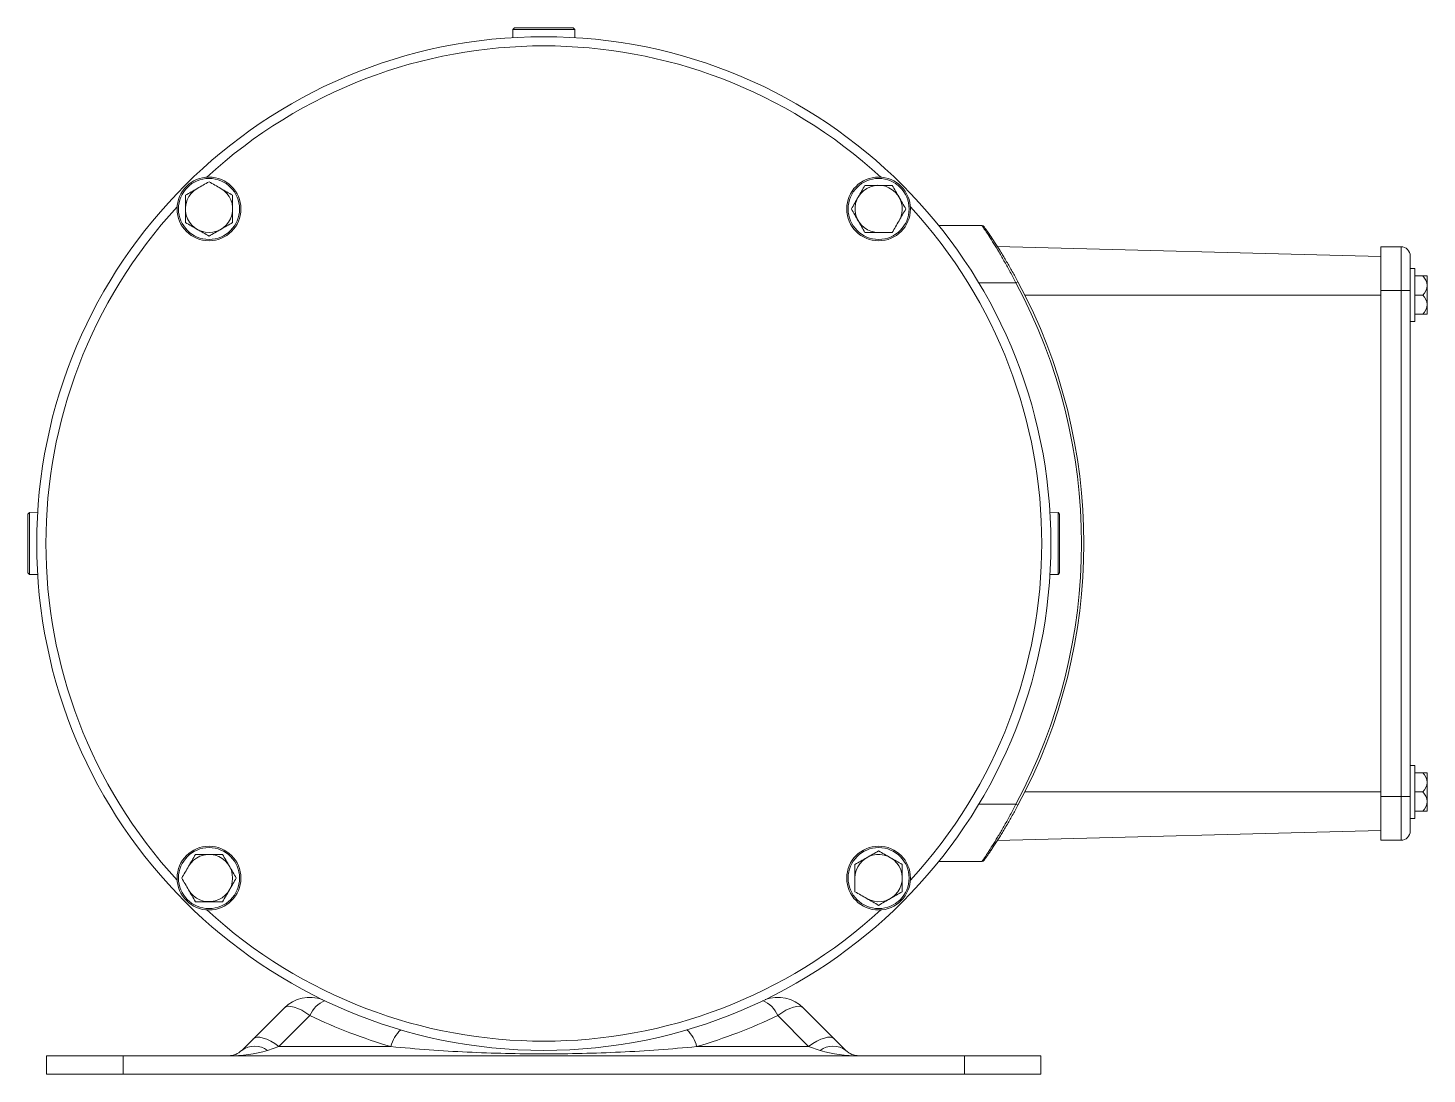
# Paper-space layout '_Left' of a CAD drawing. Header units: inches. Extents: x -3.37 to 5.77, y -3.47 to 3.37.
import ezdxf

# ---------------------------------------------------------------- set-up
doc = ezdxf.new("R2010")
doc.units = ezdxf.units.IN
doc.header["$MEASUREMENT"] = 0

psp = doc.layouts.new('_Left')

# ---------------------------------------------------------------- linework, layer by layer
at = {"color": 7, "linetype": 'Continuous', "lineweight": 15}
for p, q in [((-0.1925, 3.372), (-0.2024, 3.3621)), ((-0.2024, 3.3621), (-0.2017, 3.309)), ((0.2024, 3.3621), (-0.2024, 3.3621)), ((-0.1925, 3.372), (0.1925, 3.372)), ((0.2024, 3.3621), (0.1925, 3.372)), ((0.2017, 3.3089), (0.2024, 3.3621)), ((2.5812, 2.08), (2.865, 2.08)), ((2.9642, 1.9431), (5.4705, 1.8775)), ((5.4705, 1.941), (5.4705, -1.941)), ((5.4705, 1.941), (5.6035, 1.941)), ((5.6035, -1.941), (5.6035, 1.941)), ((5.6635, 1.881), (5.6635, -1.881)), ((5.6945, 1.799), (5.6635, 1.799)), ((5.6945, 1.451), (5.6945, 1.799)), ((5.7735, 1.75), (5.6945, 1.75)), ((5.7735, 1.75), (5.7735, 1.5)), ((3.0863, 1.705), (2.8429, 1.705)), ((3.0863, 1.705), (3.0995, 1.7121)), ((5.4705, 1.655), (5.6635, 1.655)), ((5.7465, 1.625), (5.6945, 1.625)), ((5.7735, 1.5), (5.6945, 1.5)), ((5.6635, 1.451), (5.6945, 1.451)), ((-3.3621, 0.2024), (-3.372, 0.1925)), ((-3.372, -0.1925), (-3.372, 0.1925)), ((-3.3089, 0.2017), (-3.3621, 0.2024)), ((-3.3621, 0.2024), (-3.3621, -0.2024)), ((3.3621, 0.2024), (3.309, 0.2017)), ((3.372, 0.1925), (3.3621, 0.2024)), ((3.3621, -0.2024), (3.3621, 0.2024)), ((3.372, 0.1925), (3.372, -0.1925)), ((-3.372, -0.1925), (-3.3621, -0.2024)), ((-3.3621, -0.2024), (-3.309, -0.2017)), ((3.309, -0.2017), (3.3621, -0.2024)), ((3.3621, -0.2024), (3.372, -0.1925)), ((5.6945, -1.451), (5.6635, -1.451)), ((5.6945, -1.799), (5.6945, -1.451)), ((5.7735, -1.5), (5.6945, -1.5)), ((5.7735, -1.75), (5.7735, -1.5)), ((5.7465, -1.625), (5.6945, -1.625)), ((2.8429, -1.705), (3.0863, -1.705)), ((3.0863, -1.705), (3.0995, -1.7121)), ((5.4705, -1.655), (5.6635, -1.655)), ((5.6635, -1.799), (5.6945, -1.799)), ((5.7735, -1.75), (5.6945, -1.75)), ((2.9642, -1.9431), (5.4705, -1.8775)), ((5.4705, -1.941), (5.6035, -1.941)), ((2.865, -2.08), (2.5812, -2.08)), ((-1.9751, -3.3153), (-1.6983, -3.0384)), ((-1.5289, -3.088), (-1.7312, -3.2904)), ((1.7312, -3.2904), (1.5289, -3.088)), ((1.6983, -3.0384), (1.9751, -3.3153)), ((-1.7312, -3.2904), (-1.8057, -3.3153)), ((-1.7312, -3.2904), (-0.9992, -3.2904)), ((0.9992, -3.2904), (1.7312, -3.2904)), ((1.8057, -3.3153), (1.7312, -3.2904)), ((-3.25, -3.47), (-3.25, -3.3504)), ((-3.25, -3.3504), (3.25, -3.3504)), ((-2.75, -3.3504), (-2.75, -3.47)), ((2.75, -3.47), (2.75, -3.3504)), ((3.25, -3.3504), (3.25, -3.47)), ((3.25, -3.47), (-3.25, -3.47))]:
    psp.add_line(p, q, dxfattribs=at)
at = {"color": 8, "linetype": 'Continuous', "lineweight": 15}
for p, q in [((3.1448, 1.625), (5.4705, 1.625)), ((3.1448, -1.625), (5.4705, -1.625))]:
    psp.add_line(p, q, dxfattribs=at)
at = {"color": 7, "linetype": 'Continuous', "lineweight": 15, "flags": 128}
for points in [[(-1.6983, -3.0384), (-1.6867, -3.0307), (-1.6715, -3.027), (-1.6531, -3.0275), (-1.6318, -3.032), (-1.6082, -3.0406), (-1.5828, -3.053), (-1.5561, -3.0689), (-1.5289, -3.088)], [(1.5289, -3.088), (1.5561, -3.0689), (1.5828, -3.053), (1.6082, -3.0406), (1.6318, -3.032), (1.6531, -3.0275), (1.6715, -3.027), (1.6867, -3.0307), (1.6983, -3.0384)], [(-1.9007, -3.2408), (-1.8891, -3.2331), (-1.8739, -3.2294), (-1.8555, -3.2298), (-1.8342, -3.2344), (-1.8106, -3.243), (-1.7852, -3.2554), (-1.7585, -3.2713), (-1.7312, -3.2904)], [(1.7312, -3.2904), (1.7585, -3.2713), (1.7852, -3.2554), (1.8106, -3.243), (1.8342, -3.2344), (1.8555, -3.2298), (1.8739, -3.2294), (1.8891, -3.2331), (1.9007, -3.2408)]]:
    psp.add_lwpolyline(points, dxfattribs=at)
at = {"color": 7, "linetype": 'Continuous', "lineweight": 15}
for centre, radius in [((0, 0), 3.315), ((-2.1885, 2.1885), 0.2085), ((-2.1885, 2.1885), 0.1995), ((2.1885, 2.1885), 0.2085), ((2.1885, 2.1885), 0.1995), ((-2.1885, -2.1885), 0.2085), ((-2.1885, -2.1885), 0.1995), ((2.1885, -2.1885), 0.2085), ((2.1885, -2.1885), 0.1995)]:
    psp.add_circle(centre, radius, dxfattribs=at)
for centre, radius, start, end in [((0, 0), 3.255, 47.41345, 132.58655), ((-2.1885, 2.1885), 0.1543, 120, 60), ((2.1885, 2.1885), 0.1543, 330, 270), ((0, 0), 3.255, 137.41345, 222.58655), ((0, 0), 3.255, 317.41345, 42.58655), ((2.865, 2.065), 0.015, 34.9468, 90), ((5.6035, 1.881), 0.06, 0, 90), ((5.6852, 1.6864), 0.0883, 0.68537, 46.0185), ((-0.09, 0), 3.605, 331.77377, 28.22623), ((-0.09, 0), 3.62, 331.77377, 28.22623), ((5.6852, 1.6886), 0.0883, 313.9815, 359.31463), ((5.6852, 1.5614), 0.0883, 0.68537, 46.0185), ((5.6852, 1.5636), 0.0883, 313.9815, 359.31463), ((5.6852, -1.5636), 0.0883, 0.68537, 46.0185), ((5.6852, -1.5614), 0.0883, 313.9815, 359.31463), ((5.6852, -1.6886), 0.0883, 0.68537, 46.0185), ((5.6852, -1.6864), 0.0883, 313.9815, 359.31463), ((5.6035, -1.881), 0.06, 270, 0), ((-2.1885, -2.1885), 0.1543, 210, 150), ((2.1885, -2.1885), 0.1543, 240, 180), ((2.865, -2.065), 0.015, 270, 325.0532), ((0, 0), 3.255, 227.41345, 312.58655), ((-1.5289, -3.2078), 0.2396, 69.8151, 135), ((1.5289, -3.2078), 0.2396, 45, 110.1849), ((0, 0.1188), 3.5526, 244.51041, 253.66531), ((0, 0.1188), 3.5526, 286.33469, 295.48959), ((-1.8904, -3.4369), 0.1482, 55.14306, 124.85694), ((1.8904, -3.4369), 0.1482, 55.14306, 124.85694), ((-2.0462, -2.5129), 0.8376, 269.05539, 286.68427), ((-2.06, -3.2304), 0.12, 270, 315), ((2.0462, -2.5129), 0.8376, 253.31573, 270.94461), ((2.06, -3.2304), 0.12, 225, 270)]:
    psp.add_arc(centre, radius, start, end, dxfattribs=at)
at = {"color": 8, "linetype": 'Continuous', "lineweight": 15}
for centre, radius, start, end in [((-1.3639, -3.1549), 0.178, 112.20406, 157.91305), ((1.3639, -3.1549), 0.178, 22.08695, 67.79594), ((-0.7885, -3.3387), 0.2161, 132.85323, 167.08462), ((0.7885, -3.3387), 0.2161, 12.91538, 47.14677)]:
    psp.add_arc(centre, radius, start, end, dxfattribs=at)
at = {"color": 7, "linetype": 'Continuous', "lineweight": 15}
for points in [[(-2.3427, 2.2776), (-2.3175, 2.2921), (-2.2919, 2.3069), (-2.2656, 2.3221)], [(2.0994, 2.3427), (2.1286, 2.3427), (2.1582, 2.3427), (2.1885, 2.3427)], [(2.2776, 2.3427), (2.2921, 2.3175), (2.3069, 2.2919), (2.3221, 2.2656)], [(-2.0342, 2.2776), (-2.0342, 2.2484), (-2.0342, 2.2188), (-2.0342, 2.1885)], [(-2.3427, 2.0994), (-2.3427, 2.1286), (-2.3427, 2.1582), (-2.3427, 2.1885)], [(2.0994, 2.0342), (2.0849, 2.0595), (2.0701, 2.0851), (2.0549, 2.1114)], [(-2.0342, 2.0994), (-2.0595, 2.0849), (-2.0851, 2.0701), (-2.1114, 2.0549)], [(2.2776, 2.0342), (2.2484, 2.0342), (2.2188, 2.0342), (2.1885, 2.0342)], [(-2.2776, -2.0342), (-2.2484, -2.0342), (-2.2188, -2.0342), (-2.1885, -2.0342)], [(-2.0994, -2.0342), (-2.0849, -2.0595), (-2.0701, -2.0851), (-2.0549, -2.1114)], [(2.0342, -2.0994), (2.0595, -2.0849), (2.0851, -2.0701), (2.1114, -2.0549)], [(2.3427, -2.0994), (2.3427, -2.1286), (2.3427, -2.1582), (2.3427, -2.1885)], [(2.0342, -2.2776), (2.0342, -2.2484), (2.0342, -2.2188), (2.0342, -2.1885)], [(-2.2776, -2.3427), (-2.2921, -2.3175), (-2.3069, -2.2919), (-2.3221, -2.2656)], [(2.3427, -2.2776), (2.3175, -2.2921), (2.2919, -2.3069), (2.2656, -2.3221)], [(-2.0994, -2.3427), (-2.1286, -2.3427), (-2.1582, -2.3427), (-2.1885, -2.3427)]]:
    psp.add_open_spline(points, degree=3, dxfattribs=at)
for points, knots in [([(-2.2656, 2.3221), (-2.2525, 2.3296), (-2.2395, 2.3372), (-2.2138, 2.352), (-2.2011, 2.3593), (-2.1885, 2.3666)], [0, 0, 0, 0, 0.5, 0.5, 1, 1, 1, 1]), ([(-2.1885, 2.3666), (-2.1759, 2.3594), (-2.1631, 2.3519), (-2.1374, 2.3371), (-2.1244, 2.3296), (-2.1114, 2.3221)], [0, 0, 0, 0, 0.5, 0.5, 1, 1, 1, 1]), ([(-2.1114, 2.3221), (-2.0983, 2.3145), (-2.0851, 2.3069), (-2.0594, 2.292), (-2.0467, 2.2848), (-2.0342, 2.2776)], [0, 0, 0, 0, 0.5, 0.5, 1, 1, 1, 1]), ([(2.0994, 2.3427), (2.0922, 2.3302), (2.0848, 2.3173), (2.0699, 2.2916), (2.0624, 2.2787), (2.0549, 2.2656)], [0, 0, 0, 0, 0.5, 0.5, 1, 1, 1, 1]), ([(2.1885, 2.3427), (2.2036, 2.3427), (2.2187, 2.3427), (2.2484, 2.3427), (2.263, 2.3427), (2.2776, 2.3427)], [0, 0, 0, 0, 0.5, 0.5, 1, 1, 1, 1]), ([(-2.3427, 2.1885), (-2.3427, 2.2036), (-2.3427, 2.2187), (-2.3427, 2.2484), (-2.3427, 2.263), (-2.3427, 2.2776)], [0, 0, 0, 0, 0.5, 0.5, 1, 1, 1, 1]), ([(2.0549, 2.2656), (2.0474, 2.2526), (2.0397, 2.2393), (2.0249, 2.2136), (2.0176, 2.201), (2.0104, 2.1885)], [0, 0, 0, 0, 0.5, 0.5, 1, 1, 1, 1]), ([(2.3221, 2.2656), (2.3296, 2.2525), (2.3372, 2.2395), (2.352, 2.2138), (2.3593, 2.2011), (2.3666, 2.1885)], [0, 0, 0, 0, 0.5, 0.5, 1, 1, 1, 1]), ([(-2.0342, 2.1885), (-2.0342, 2.1734), (-2.0342, 2.1583), (-2.0342, 2.1286), (-2.0342, 2.114), (-2.0342, 2.0994)], [0, 0, 0, 0, 0.5, 0.5, 1, 1, 1, 1]), ([(2.0549, 2.1114), (2.0474, 2.1245), (2.0398, 2.1375), (2.025, 2.1632), (2.0176, 2.1759), (2.0104, 2.1885)], [0, 0, 0, 0, 0.5, 0.5, 1, 1, 1, 1]), ([(2.3221, 2.1114), (2.3145, 2.0983), (2.3069, 2.0851), (2.292, 2.0594), (2.2848, 2.0467), (2.2776, 2.0342)], [0, 0, 0, 0, 0.5, 0.5, 1, 1, 1, 1]), ([(2.3666, 2.1885), (2.3594, 2.1759), (2.3519, 2.1631), (2.3371, 2.1374), (2.3296, 2.1244), (2.3221, 2.1114)], [0, 0, 0, 0, 0.5, 0.5, 1, 1, 1, 1]), ([(-2.3427, 2.0994), (-2.3302, 2.0922), (-2.3173, 2.0848), (-2.2916, 2.0699), (-2.2787, 2.0624), (-2.2656, 2.0549)], [0, 0, 0, 0, 0.5, 0.5, 1, 1, 1, 1]), ([(-2.2656, 2.0549), (-2.2526, 2.0474), (-2.2393, 2.0397), (-2.2136, 2.0249), (-2.201, 2.0176), (-2.1885, 2.0104)], [0, 0, 0, 0, 0.5, 0.5, 1, 1, 1, 1]), ([(-2.1114, 2.0549), (-2.1245, 2.0474), (-2.1375, 2.0398), (-2.1632, 2.025), (-2.1759, 2.0176), (-2.1885, 2.0104)], [0, 0, 0, 0, 0.5, 0.5, 1, 1, 1, 1]), ([(2.1885, 2.0342), (2.1734, 2.0342), (2.1583, 2.0342), (2.1286, 2.0342), (2.114, 2.0342), (2.0994, 2.0342)], [0, 0, 0, 0, 0.5, 0.5, 1, 1, 1, 1]), ([(3.0863, 1.705), (3.0741, 1.7288), (3.0618, 1.752), (3.0371, 1.7976), (3.0247, 1.8198), (3.0062, 1.8525), (3, 1.8633), (2.9877, 1.8844), (2.9816, 1.8947), (2.9638, 1.9247), (2.9524, 1.9435), (2.9306, 1.9787), (2.9202, 1.9952), (2.9017, 2.0242), (2.8935, 2.0368), (2.8797, 2.0579), (2.8743, 2.066), (2.8688, 2.0743), (2.8674, 2.0764), (2.8655, 2.0793), (2.865, 2.08), (2.865, 2.08)], [0, 0, 0, 0, 0.125, 0.125, 0.25, 0.25, 0.3125, 0.3125, 0.375, 0.375, 0.5, 0.5, 0.625, 0.625, 0.75, 0.75, 0.875, 0.875, 0.9375, 0.9375, 1, 1, 1, 1]), ([(2.8773, 2.0736), (2.8773, 2.0736), (2.8778, 2.0729), (2.8797, 2.0701), (2.8811, 2.068), (2.8849, 2.0626), (2.8872, 2.0593), (2.8926, 2.0514), (2.8958, 2.0469), (2.9063, 2.0314), (2.9146, 2.0192), (2.9333, 1.9911), (2.9437, 1.9752), (2.9656, 1.9412), (2.9771, 1.923), (2.9949, 1.8942), (3.0009, 1.8843), (3.0132, 1.864), (3.0194, 1.8536), (3.038, 1.8223), (3.0504, 1.8009), (3.075, 1.7572), (3.0873, 1.7349), (3.0995, 1.7121)], [0, 0, 0, 0, 0.0625, 0.0625, 0.125, 0.125, 0.1875, 0.1875, 0.25, 0.25, 0.375, 0.375, 0.5, 0.5, 0.625, 0.625, 0.6875, 0.6875, 0.75, 0.75, 0.875, 0.875, 1, 1, 1, 1]), ([(2.865, -2.08), (2.865, -2.08), (2.8669, -2.0772), (2.8724, -2.0689), (2.8746, -2.0655), (2.88, -2.0574), (2.8831, -2.0527), (2.8899, -2.0423), (2.8937, -2.0366), (2.9018, -2.024), (2.9062, -2.0172), (2.9201, -1.9954), (2.9303, -1.9793), (2.9467, -1.9528), (2.9523, -1.9436), (2.9638, -1.9246), (2.9697, -1.9149), (2.9874, -1.8849), (2.9996, -1.864), (3.0246, -1.8201), (3.037, -1.7977), (3.0618, -1.752), (3.0741, -1.7287), (3.0863, -1.705)], [0, 0, 0, 0, 0.125, 0.125, 0.1875, 0.1875, 0.25, 0.25, 0.3125, 0.3125, 0.375, 0.375, 0.5, 0.5, 0.5625, 0.5625, 0.625, 0.625, 0.75, 0.75, 0.875, 0.875, 1, 1, 1, 1]), ([(3.0995, -1.7121), (3.0873, -1.7349), (3.075, -1.7572), (3.0503, -1.801), (3.0379, -1.8225), (3.0129, -1.8646), (3.0007, -1.8848), (2.9829, -1.9136), (2.977, -1.923), (2.9655, -1.9412), (2.9598, -1.9501), (2.9434, -1.9757), (2.9331, -1.9913), (2.9191, -2.0124), (2.9147, -2.019), (2.9064, -2.0312), (2.9026, -2.0368), (2.8957, -2.047), (2.8926, -2.0515), (2.8871, -2.0594), (2.8848, -2.0628), (2.8792, -2.0708), (2.8773, -2.0736), (2.8773, -2.0736)], [0, 0, 0, 0, 0.125, 0.125, 0.25, 0.25, 0.375, 0.375, 0.4375, 0.4375, 0.5, 0.5, 0.625, 0.625, 0.6875, 0.6875, 0.75, 0.75, 0.8125, 0.8125, 0.875, 0.875, 1, 1, 1, 1]), ([(2.1114, -2.0549), (2.1245, -2.0474), (2.1375, -2.0398), (2.1632, -2.025), (2.1759, -2.0176), (2.1885, -2.0104)], [0, 0, 0, 0, 0.5, 0.5, 1, 1, 1, 1]), ([(2.2656, -2.0549), (2.2526, -2.0474), (2.2393, -2.0397), (2.2136, -2.0249), (2.201, -2.0176), (2.1885, -2.0104)], [0, 0, 0, 0, 0.5, 0.5, 1, 1, 1, 1]), ([(-2.3221, -2.1114), (-2.3145, -2.0983), (-2.3069, -2.0851), (-2.292, -2.0594), (-2.2848, -2.0467), (-2.2776, -2.0342)], [0, 0, 0, 0, 0.5, 0.5, 1, 1, 1, 1]), ([(-2.1885, -2.0342), (-2.1734, -2.0342), (-2.1583, -2.0342), (-2.1286, -2.0342), (-2.114, -2.0342), (-2.0994, -2.0342)], [0, 0, 0, 0, 0.5, 0.5, 1, 1, 1, 1]), ([(2.0342, -2.1885), (2.0342, -2.1734), (2.0342, -2.1583), (2.0342, -2.1286), (2.0342, -2.114), (2.0342, -2.0994)], [0, 0, 0, 0, 0.5, 0.5, 1, 1, 1, 1]), ([(2.3427, -2.0994), (2.3302, -2.0922), (2.3173, -2.0848), (2.2916, -2.0699), (2.2787, -2.0624), (2.2656, -2.0549)], [0, 0, 0, 0, 0.5, 0.5, 1, 1, 1, 1]), ([(-2.3666, -2.1885), (-2.3594, -2.1759), (-2.3519, -2.1631), (-2.3371, -2.1374), (-2.3296, -2.1244), (-2.3221, -2.1114)], [0, 0, 0, 0, 0.5, 0.5, 1, 1, 1, 1]), ([(-2.3221, -2.2656), (-2.3296, -2.2525), (-2.3372, -2.2395), (-2.352, -2.2138), (-2.3593, -2.2011), (-2.3666, -2.1885)], [0, 0, 0, 0, 0.5, 0.5, 1, 1, 1, 1]), ([(-2.0549, -2.1114), (-2.0474, -2.1245), (-2.0398, -2.1375), (-2.025, -2.1632), (-2.0176, -2.1759), (-2.0104, -2.1885)], [0, 0, 0, 0, 0.5, 0.5, 1, 1, 1, 1]), ([(-2.0549, -2.2656), (-2.0474, -2.2526), (-2.0397, -2.2393), (-2.0249, -2.2136), (-2.0176, -2.201), (-2.0104, -2.1885)], [0, 0, 0, 0, 0.5, 0.5, 1, 1, 1, 1]), ([(2.3427, -2.1885), (2.3427, -2.2036), (2.3427, -2.2187), (2.3427, -2.2484), (2.3427, -2.263), (2.3427, -2.2776)], [0, 0, 0, 0, 0.5, 0.5, 1, 1, 1, 1]), ([(-2.0994, -2.3427), (-2.0922, -2.3302), (-2.0848, -2.3173), (-2.0699, -2.2916), (-2.0624, -2.2787), (-2.0549, -2.2656)], [0, 0, 0, 0, 0.5, 0.5, 1, 1, 1, 1]), ([(2.1114, -2.3221), (2.0983, -2.3145), (2.0851, -2.3069), (2.0594, -2.292), (2.0467, -2.2848), (2.0342, -2.2776)], [0, 0, 0, 0, 0.5, 0.5, 1, 1, 1, 1]), ([(-2.1885, -2.3427), (-2.2036, -2.3427), (-2.2187, -2.3427), (-2.2484, -2.3427), (-2.263, -2.3427), (-2.2776, -2.3427)], [0, 0, 0, 0, 0.5, 0.5, 1, 1, 1, 1]), ([(2.1885, -2.3666), (2.1759, -2.3594), (2.1631, -2.3519), (2.1374, -2.3371), (2.1244, -2.3296), (2.1114, -2.3221)], [0, 0, 0, 0, 0.5, 0.5, 1, 1, 1, 1]), ([(2.2656, -2.3221), (2.2525, -2.3296), (2.2395, -2.3372), (2.2138, -2.352), (2.2011, -2.3593), (2.1885, -2.3666)], [0, 0, 0, 0, 0.5, 0.5, 1, 1, 1, 1]), ([(0.9992, -3.2904), (0.8332, -3.3066), (0.667, -3.3185), (0.4174, -3.3304), (0.3342, -3.3333), (0.1675, -3.3373), (0.084, -3.3382), (-0.0832, -3.3383), (-0.1667, -3.3373), (-0.3336, -3.3333), (-0.417, -3.3304), (-0.6668, -3.3185), (-0.8331, -3.3066), (-0.9992, -3.2904)], [0, 0, 0, 0, 0.25, 0.25, 0.375, 0.375, 0.5, 0.5, 0.625, 0.625, 0.75, 0.75, 1, 1, 1, 1])]:
    psp.add_open_spline(points, degree=3, knots=knots, dxfattribs=at)

doc.saveas('drawing.dxf')
